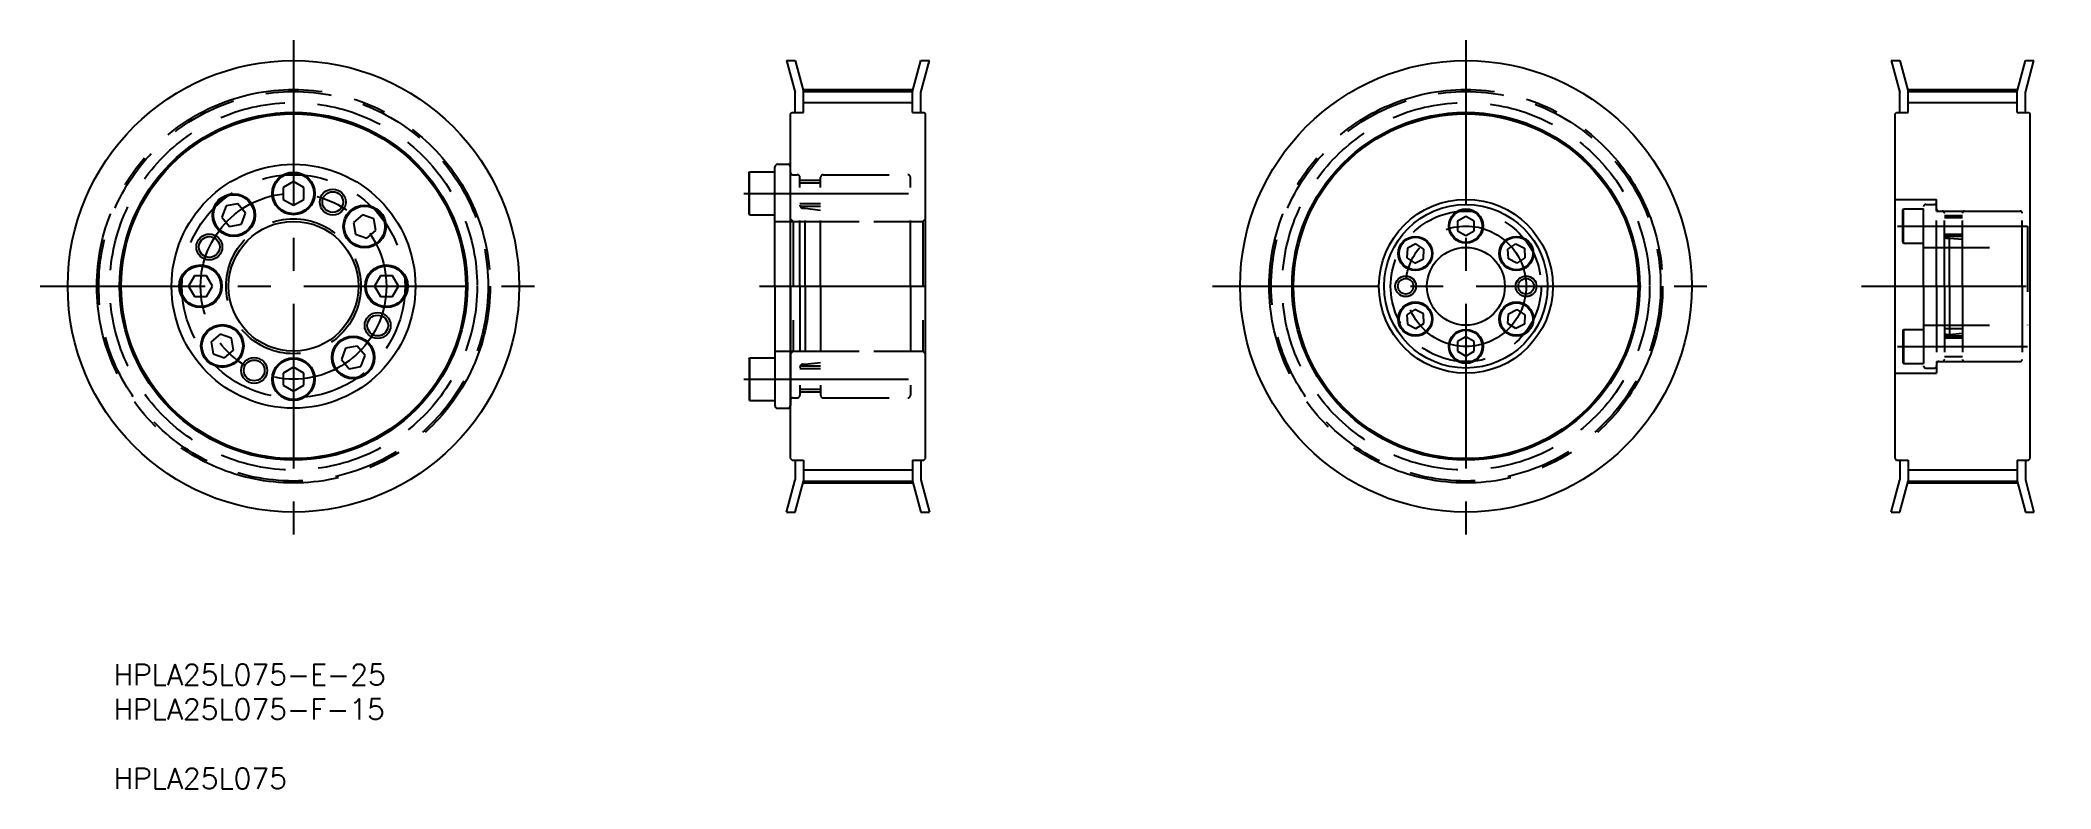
# Model space of a CAD drawing. Extents: x 1 to 388, y 5 to 150.
import ezdxf

# ---------------------------------------------------------------- set-up
doc = ezdxf.new("R2010")
doc.units = 0
doc.linetypes.add('CENTER', pattern=[50.8, 31.75, -6.35, 6.35, -6.35])
doc.linetypes.add('DASHED', pattern=[19.05, 12.7, -6.35])
doc.layers.get('0').update_dxf_attribs({"linetype": 'CONTINUOUS'})
doc.layers.add('CENTER', color=1, linetype='CENTER')
doc.styles.add('MISUMI', font='txt.shx')

# ---------------------------------------------------------------- blocks, each defined once
blk = doc.blocks.new('*U6')
at = {"color": 7, "linetype": 'CONTINUOUS', "style": 'MISUMI'}
for s, p in [('HPLA25L075-E-25', (15.05, 25.31)), ('HPLA25L075-F-15', (15.05, 18.65)), ('HPLA25L075', (15.05, 5.31))]:
    blk.add_text(s, height=4, dxfattribs=at).set_placement(p)

msp = doc.modelspace()

# ---------------------------------------------------------------- linework, layer by layer
at = {"color": 7, "linetype": 'CONTINUOUS'}
for p, q in [((144.74, 145.64), (146.39, 145.64)), ((144.74, 145.64), (146.4, 139.45)), ((146.39, 145.64), (148, 139.66)), ((169, 139.66), (170.6, 145.64)), ((170.6, 139.45), (172.25, 145.64)), ((170.6, 145.64), (172.25, 145.64)), ((357.57, 145.64), (359.22, 145.64)), ((357.57, 145.64), (359.22, 139.45)), ((359.22, 145.64), (360.82, 139.66)), ((381.82, 139.66), (383.43, 145.64)), ((383.42, 139.45), (385.08, 145.64)), ((383.43, 145.64), (385.08, 145.64)), ((148, 139.66), (169, 139.66)), ((148, 135.64), (148, 139.66)), ((169, 135.64), (169, 139.66)), ((360.82, 139.66), (381.82, 139.66)), ((360.82, 135.64), (360.82, 139.66)), ((381.82, 135.64), (381.82, 139.66)), ((145.5, 135.34), (145.8, 135.64)), ((145.8, 135.64), (148, 135.64)), ((146.4, 135.64), (146.4, 139.45)), ((169, 135.64), (171.2, 135.64)), ((170.6, 135.64), (170.6, 139.45)), ((171.2, 135.64), (171.5, 135.34)), ((358.32, 135.34), (358.62, 135.64)), ((358.62, 135.64), (360.82, 135.64)), ((359.22, 135.64), (359.22, 139.45)), ((381.82, 135.64), (384.02, 135.64)), ((383.42, 135.64), (383.42, 139.45)), ((384.02, 135.64), (384.32, 135.34)), ((145.5, 68.94), (145.5, 135.34)), ((171.5, 68.94), (171.5, 135.34)), ((358.32, 68.94), (358.32, 135.34)), ((384.32, 68.94), (384.32, 135.34)), ((137.5, 123.97), (137.61, 124.17)), ((137.5, 116.12), (137.5, 123.97)), ((137.61, 115.92), (137.61, 124.17)), ((137.61, 124.17), (142.5, 124.17)), ((142.5, 102.14), (142.5, 125.14)), ((142.5, 115.92), (142.5, 124.17)), ((143, 125.64), (145, 125.64)), ((145.5, 102.14), (145.5, 125.14)), ((49.73, 122.35), (47.73, 121.2)), ((47.73, 121.2), (47.73, 118.89)), ((51.73, 121.2), (49.73, 122.35)), ((50.73, 121.78), (50.73, 121.78)), ((51.23, 121.49), (51.23, 121.49)), ((51.73, 118.89), (51.73, 121.2)), ((142.5, 117.54), (142.5, 122.54)), ((36.74, 117.63), (35.95, 115.46)), ((39.01, 118.03), (36.74, 117.63)), ((40.5, 116.26), (39.01, 118.03)), ((39.71, 114.09), (40.5, 116.26)), ((47.73, 118.89), (49.73, 117.74)), ((49.73, 117.74), (51.73, 118.89)), ((35.95, 115.46), (37.43, 113.69)), ((37.43, 113.69), (39.71, 114.09)), ((63.04, 115.92), (61.27, 114.44)), ((61.27, 114.44), (61.67, 112.17)), ((65.21, 115.13), (63.04, 115.92)), ((63.84, 111.38), (65.61, 112.86)), ((65.61, 112.86), (65.21, 115.13)), ((137.5, 116.12), (137.61, 115.92)), ((137.61, 115.92), (142.5, 115.92)), ((275.63, 115.59), (274.03, 114.67)), ((274.03, 114.67), (274.03, 112.82)), ((274.03, 112.82), (275.63, 111.9)), ((277.23, 114.67), (275.63, 115.59)), ((275.63, 111.9), (277.23, 112.82)), ((276.43, 115.13), (276.43, 115.13)), ((276.83, 114.9), (276.83, 114.9)), ((277.23, 112.82), (277.23, 114.67)), ((61.67, 112.17), (63.84, 111.38)), ((264.35, 109.47), (264.25, 107.62)), ((266, 110.31), (264.35, 109.47)), ((267.55, 109.3), (266, 110.31)), ((267.45, 107.46), (267.55, 109.3)), ((283.71, 109.3), (285.26, 110.31)), ((283.81, 107.46), (283.71, 109.3)), ((285.26, 110.31), (286.91, 109.47)), ((286.91, 109.47), (287, 107.62)), ((264.25, 107.62), (265.8, 106.62)), ((265.8, 106.62), (267.45, 107.46)), ((285.45, 106.62), (283.81, 107.46)), ((287, 107.62), (285.45, 106.62)), ((30.67, 104.14), (29.52, 102.14)), ((29.52, 102.14), (30.67, 100.14)), ((32.98, 104.14), (30.67, 104.14)), ((34.14, 102.14), (32.98, 104.14)), ((32.98, 100.14), (34.14, 102.14)), ((66.47, 104.14), (65.32, 102.14)), ((65.32, 102.14), (66.47, 100.14)), ((68.78, 104.14), (66.47, 104.14)), ((69.94, 102.14), (68.78, 104.14)), ((68.78, 100.14), (69.94, 102.14)), ((142.5, 102.14), (142.5, 79.14)), ((145.5, 102.14), (145.5, 79.14)), ((30.67, 100.14), (32.98, 100.14)), ((66.47, 100.14), (68.78, 100.14)), ((265.8, 97.67), (264.25, 96.67)), ((267.45, 96.83), (265.8, 97.67)), ((283.81, 96.83), (285.45, 97.67)), ((285.45, 97.67), (287, 96.67)), ((264.25, 96.67), (264.35, 94.82)), ((264.35, 94.82), (266, 93.98)), ((266, 93.98), (267.55, 94.99)), ((267.55, 94.99), (267.45, 96.83)), ((283.71, 94.99), (283.81, 96.83)), ((285.26, 93.98), (283.71, 94.99)), ((286.91, 94.82), (285.26, 93.98)), ((287, 96.67), (286.91, 94.82)), ((35.61, 92.91), (33.85, 91.43)), ((33.85, 91.43), (34.25, 89.15)), ((34.25, 89.15), (36.42, 88.36)), ((37.79, 92.12), (35.61, 92.91)), ((36.42, 88.36), (38.19, 89.85)), ((38.19, 89.85), (37.79, 92.12)), ((59.75, 90.2), (58.96, 88.03)), ((62.02, 90.6), (59.75, 90.2)), ((63.51, 88.83), (62.02, 90.6)), ((275.63, 92.39), (274.03, 91.47)), ((274.03, 91.47), (274.03, 89.62)), ((274.03, 89.62), (275.63, 88.7)), ((277.23, 91.47), (275.63, 92.39)), ((275.63, 88.7), (277.23, 89.62)), ((277.23, 89.62), (277.23, 91.47)), ((49.73, 86.55), (47.73, 85.4)), ((47.73, 85.4), (47.73, 83.09)), ((51.73, 85.4), (49.73, 86.55)), ((51.73, 83.09), (51.73, 85.4)), ((58.96, 88.03), (60.44, 86.26)), ((60.44, 86.26), (62.72, 86.66)), ((62.72, 86.66), (63.51, 88.83)), ((137.5, 88.17), (137.61, 88.37)), ((137.5, 88.17), (137.5, 80.32)), ((137.61, 88.37), (142.5, 88.37)), ((137.61, 88.37), (137.61, 80.12)), ((142.5, 88.37), (142.5, 80.12)), ((142.5, 86.74), (142.5, 81.74)), ((47.73, 83.09), (49.73, 81.94)), ((49.73, 81.94), (51.73, 83.09)), ((137.5, 80.32), (137.61, 80.12)), ((137.61, 80.12), (142.5, 80.12)), ((143, 78.64), (145, 78.64)), ((145.5, 68.94), (145.8, 68.64)), ((145.8, 68.64), (148, 68.64)), ((146.4, 68.64), (146.4, 64.84)), ((148, 68.64), (148, 64.62)), ((169, 68.64), (169, 64.62)), ((169, 68.64), (171.2, 68.64)), ((170.6, 68.64), (170.6, 64.84)), ((171.2, 68.64), (171.5, 68.94)), ((358.32, 68.94), (358.62, 68.64)), ((358.62, 68.64), (360.82, 68.64)), ((359.22, 68.64), (359.22, 64.83)), ((360.82, 68.64), (360.82, 64.62)), ((381.82, 68.64), (381.82, 64.62)), ((381.82, 68.64), (384.02, 68.64)), ((383.42, 68.64), (383.42, 64.83)), ((384.02, 68.64), (384.32, 68.94)), ((144.74, 58.64), (146.4, 64.84)), ((146.39, 58.64), (148, 64.62)), ((148, 64.62), (169, 64.62)), ((169, 64.62), (170.6, 58.64)), ((170.6, 64.84), (172.25, 58.64)), ((357.57, 58.64), (359.22, 64.83)), ((359.22, 58.64), (360.82, 64.62)), ((360.82, 64.62), (381.82, 64.62)), ((381.82, 64.62), (383.43, 58.64)), ((383.42, 64.83), (385.08, 58.64)), ((144.74, 58.64), (146.39, 58.64)), ((170.6, 58.64), (172.25, 58.64)), ((357.57, 58.64), (359.22, 58.64)), ((383.43, 58.64), (385.08, 58.64))]:
    msp.add_line(p, q, dxfattribs=at)
at = {"color": 3, "linetype": 'CONTINUOUS'}
for p, q in [((148, 137.53), (169, 137.53)), ((360.82, 137.53), (381.82, 137.53)), ((148, 66.75), (169, 66.75)), ((360.82, 66.75), (381.82, 66.75))]:
    msp.add_line(p, q, dxfattribs=at)
at = {"color": 3, "linetype": 'DASHED'}
for p, q in [((145.91, 123.64), (146.8, 123.64)), ((147.3, 102.14), (147.3, 123.14)), ((151.3, 122.54), (147.3, 122.54)), ((151.3, 122.04), (147.3, 122.04)), ((151.3, 102.14), (151.3, 123.14)), ((151.8, 123.64), (168.1, 123.64)), ((168.6, 102.14), (168.6, 123.14)), ((151.3, 118.04), (147.3, 118.04)), ((151.3, 117.54), (147.3, 117.54)), ((147.9, 117.17), (148.3, 117.17)), ((148.3, 102.14), (148.3, 117.17)), ((148.3, 117.17), (151.3, 116.83)), ((358.32, 118.89), (366.32, 118.89)), ((359.82, 116.88), (359.92, 117.04)), ((359.82, 110.61), (359.82, 116.88)), ((359.92, 110.44), (359.92, 117.04)), ((359.92, 117.04), (363.82, 117.04)), ((363.82, 102.14), (363.82, 117.49)), ((363.82, 110.44), (363.82, 117.04)), ((364.22, 117.89), (365.92, 117.89)), ((366.32, 116.64), (366.32, 118.89)), ((366.32, 102.14), (366.32, 117.49)), ((366.32, 116.64), (384.32, 116.64)), ((366.73, 116.64), (367.42, 116.64)), ((367.82, 102.14), (367.82, 116.24)), ((371.32, 102.14), (371.32, 116.24)), ((371.72, 116.64), (382.42, 116.64)), ((382.82, 102.14), (382.82, 116.24)), ((142.5, 114.64), (168.6, 114.64)), ((145.5, 115.14), (146, 114.64)), ((146, 114.64), (146, 89.64)), ((146, 114.64), (171, 114.64)), ((171.5, 115.14), (171, 114.64)), ((171, 114.64), (171, 89.64)), ((363.82, 111.74), (363.82, 115.74)), ((371.32, 115.74), (367.82, 115.74)), ((371.32, 115.34), (367.82, 115.34)), ((383.82, 113.74), (383.82, 94.64)), ((359.82, 110.61), (359.92, 110.44)), ((359.92, 110.44), (363.82, 110.44)), ((363.82, 109.64), (382.82, 109.64)), ((371.32, 112.14), (367.82, 112.14)), ((371.32, 111.74), (367.84, 111.74)), ((368.23, 111.44), (368.82, 111.44)), ((368.82, 111.44), (371.32, 111.19)), ((368.82, 102.14), (368.82, 111.44)), ((147.3, 102.14), (147.3, 81.14)), ((148.3, 102.14), (148.3, 87.12)), ((151.3, 102.14), (151.3, 81.14)), ((168.6, 102.14), (168.6, 81.14)), ((363.82, 102.14), (363.82, 86.79)), ((366.32, 102.14), (366.32, 86.79)), ((367.82, 102.14), (367.82, 88.04)), ((368.82, 102.14), (368.82, 92.84)), ((371.32, 102.14), (371.32, 88.04)), ((382.82, 102.14), (382.82, 88.04)), ((359.82, 93.68), (359.92, 93.84)), ((359.82, 93.68), (359.82, 87.41)), ((359.92, 93.84), (363.82, 93.84)), ((359.92, 93.84), (359.92, 87.24)), ((363.82, 94.64), (382.82, 94.64)), ((363.82, 93.84), (363.82, 87.24)), ((371.32, 93.94), (367.82, 93.94)), ((368.82, 92.84), (371.32, 93.09)), ((142.5, 89.64), (168.6, 89.64)), ((145.5, 89.14), (146, 89.64)), ((146, 89.64), (171, 89.64)), ((171.5, 89.14), (171, 89.64)), ((363.82, 92.54), (363.82, 88.54)), ((371.32, 92.14), (367.82, 92.14)), ((371.32, 92.54), (367.84, 92.54)), ((368.23, 92.84), (368.82, 92.84)), ((151.3, 86.74), (147.3, 86.74)), ((151.3, 86.24), (147.3, 86.24)), ((147.9, 87.12), (148.3, 87.12)), ((148.3, 87.12), (151.3, 87.46)), ((358.32, 85.39), (366.32, 85.39)), ((359.82, 87.41), (359.92, 87.24)), ((359.92, 87.24), (363.82, 87.24)), ((364.22, 86.39), (365.92, 86.39)), ((366.32, 87.64), (366.32, 85.39)), ((366.32, 87.64), (384.32, 87.64)), ((366.73, 87.64), (367.42, 87.64)), ((371.32, 88.54), (367.82, 88.54)), ((371.72, 87.64), (382.42, 87.64)), ((151.3, 82.24), (147.3, 82.24)), ((151.3, 81.74), (147.3, 81.74)), ((145.91, 80.64), (146.8, 80.64)), ((151.8, 80.64), (168.1, 80.64))]:
    msp.add_line(p, q, dxfattribs=at)
at = {"color": 7, "linetype": 'CONTINUOUS'}
for centre, radius in [((49.73, 102.14), 43.5), ((275.63, 102.14), 43.5), ((49.73, 102.14), 33.5), ((275.63, 102.14), 33.5), ((49.73, 102.14), 33.2), ((275.63, 102.14), 33.2), ((49.73, 102.14), 23.5), ((49.73, 120.04), 4.12), ((49.73, 120.04), 3.92), ((57.29, 118.37), 2), ((38.22, 115.86), 4.12), ((38.22, 115.86), 3.92), ((63.44, 113.65), 4.12), ((63.44, 113.65), 3.92), ((275.63, 102.14), 16.75), ((275.63, 102.14), 15.75), ((275.63, 113.74), 3.3), ((275.63, 113.74), 3.14), ((49.73, 102.14), 12.5), ((33.51, 109.71), 2), ((265.9, 108.46), 3.3), ((265.9, 108.46), 3.14), ((275.63, 102.14), 7.5), ((285.36, 108.46), 3.3), ((285.36, 108.46), 3.14), ((31.83, 102.14), 4.12), ((31.83, 102.14), 3.92), ((67.63, 102.14), 4.12), ((67.63, 102.14), 3.92), ((264.03, 102.14), 2), ((264.03, 102.14), 1.5), ((287.23, 102.14), 2), ((287.23, 102.14), 1.5), ((265.9, 95.83), 3.3), ((265.9, 95.83), 3.14), ((285.36, 95.83), 3.3), ((285.36, 95.83), 3.14), ((36.02, 90.64), 4.12), ((36.02, 90.64), 3.92), ((65.95, 94.58), 2), ((275.63, 90.54), 3.3), ((275.63, 90.54), 3.14), ((61.23, 88.43), 4.12), ((61.23, 88.43), 3.92), ((42.16, 85.92), 2), ((49.73, 84.24), 4.12), ((49.73, 84.24), 3.92)]:
    msp.add_circle(centre, radius, dxfattribs=at)
at = {"color": 3, "linetype": 'DASHED'}
for centre, radius in [((49.73, 102.14), 37.52), ((275.63, 102.14), 37.52), ((49.73, 102.14), 35.39), ((275.63, 102.14), 35.39), ((49.73, 102.14), 21.5), ((275.63, 102.14), 14.5), ((49.73, 102.14), 13)]:
    msp.add_circle(centre, radius, dxfattribs=at)
at = {"color": 3}
for centre in [(57.29, 118.37), (33.51, 109.71), (65.95, 94.58), (42.16, 85.92)]:
    msp.add_circle(centre, 2.5, dxfattribs=at)
at = {"color": 7, "linetype": 'CONTINUOUS'}
for centre, start, end in [((143, 125.14), 90, 180), ((145, 125.14), 0, 90), ((143, 79.14), 180, 270), ((145, 79.14), 270, 0)]:
    msp.add_arc(centre, 0.5, start, end, dxfattribs=at)
at = {"color": 3, "linetype": 'DASHED'}
for centre, radius, start, end in [((145.91, 124.05), 0.41, 180, 270), ((146.8, 123.14), 0.5, 0, 90), ((151.8, 123.14), 0.5, 90, 180), ((168.1, 123.14), 0.5, 0, 90), ((147.9, 117.77), 0.6, 180.0007, 270), ((364.22, 117.49), 0.4, 90, 180), ((365.92, 117.49), 0.4, 0, 90), ((366.73, 117.05), 0.41, 180, 270), ((367.42, 116.24), 0.4, 0, 90), ((371.72, 116.24), 0.4, 90, 180), ((382.42, 116.24), 0.4, 0, 90), ((368.23, 111.85), 0.41, 180, 270), ((368.23, 92.43), 0.41, 90, 180), ((147.9, 86.52), 0.6, 90, 179.9993), ((364.22, 86.79), 0.4, 180, 270), ((365.92, 86.79), 0.4, 270, 0), ((366.73, 87.23), 0.41, 90, 180), ((367.42, 88.04), 0.4, 270, 0), ((371.72, 88.04), 0.4, 180, 270), ((382.42, 88.04), 0.4, 270, 0), ((145.91, 80.23), 0.41, 90, 180), ((146.8, 81.14), 0.5, 270, 0), ((151.8, 81.14), 0.5, 180, 270), ((168.1, 81.14), 0.5, 270, 0)]:
    msp.add_arc(centre, radius, start, end, dxfattribs=at)
at = {"layer": 'CENTER', "color": 1, "linetype": 'CENTER'}
for p, q in [((49.73, 149.55), (49.73, 53.06)), ((275.63, 149.55), (275.63, 53.06)), ((147.89, 140.04), (169.1, 140.04)), ((360.72, 140.04), (381.93, 140.04)), ((136.5, 120.04), (169.6, 120.04)), ((358.82, 113.74), (383.82, 113.74)), ((0.93, 102.14), (97.29, 102.14)), ((139.5, 102.14), (177.5, 102.14)), ((226.83, 102.14), (323.19, 102.14)), ((351.82, 102.14), (388.32, 102.14)), ((358.82, 90.54), (383.82, 90.54)), ((136.5, 84.24), (169.6, 84.24)), ((147.89, 64.24), (169.1, 64.24)), ((360.72, 64.24), (381.93, 64.24))]:
    msp.add_line(p, q, dxfattribs=at)
for centre, radius in [((49.73, 102.14), 37.9), ((275.63, 102.14), 37.9), ((49.73, 102.14), 17.9), ((275.63, 102.14), 11.6)]:
    msp.add_circle(centre, radius, dxfattribs=at)

# ---------------------------------------------------------------- block references
at = {"color": 7, "linetype": 'CONTINUOUS'}
msp.add_blockref('*U6', (0, 0), dxfattribs=at)

doc.saveas('drawing.dxf')
